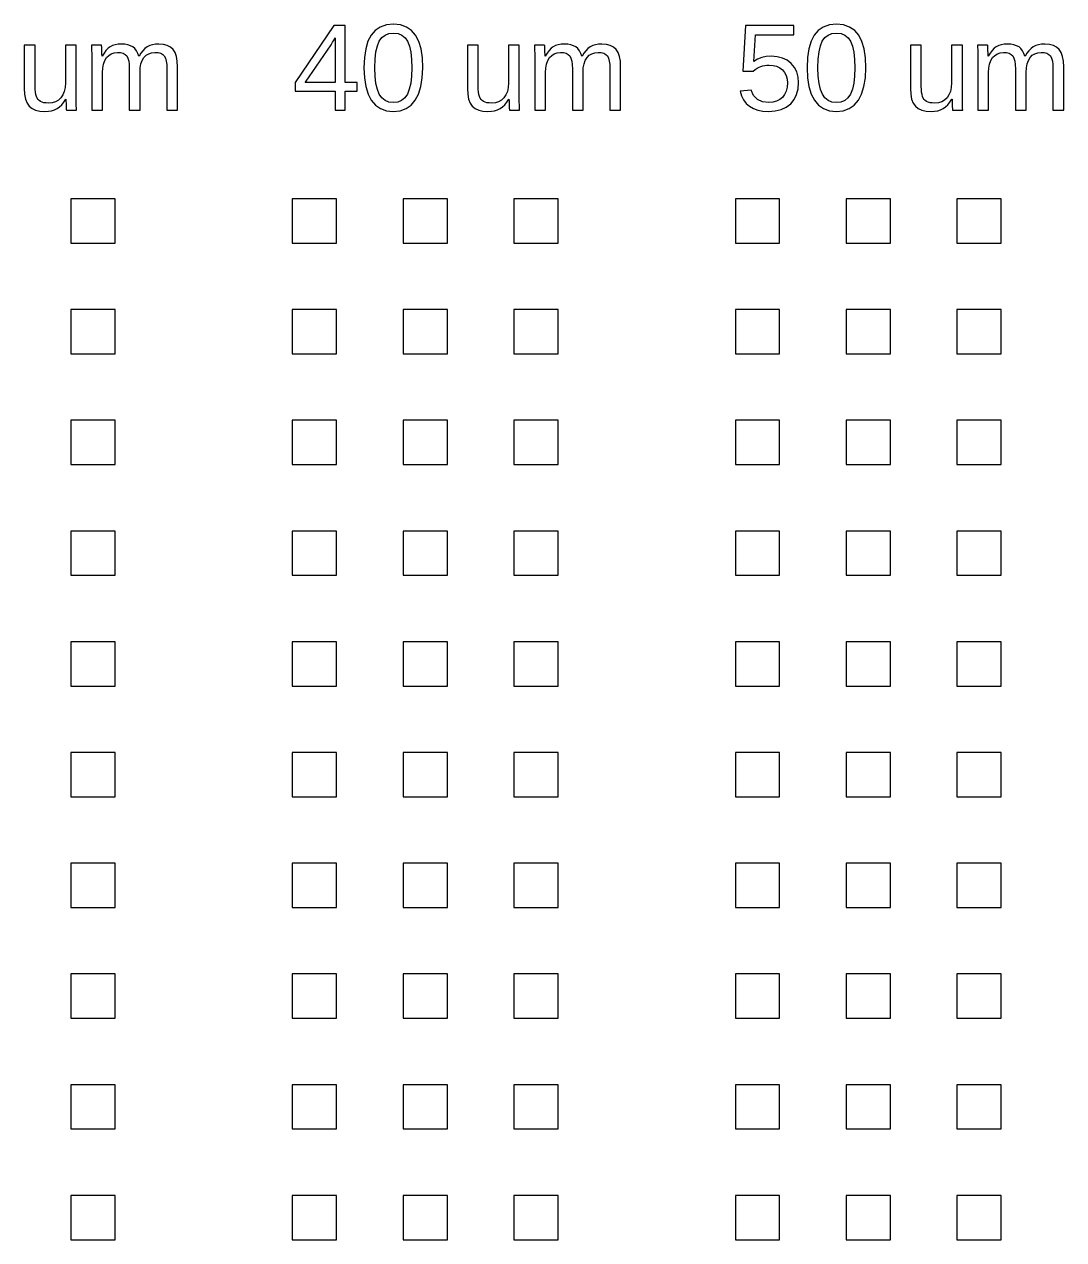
# Model space of a CAD drawing. Header units: metres. Extents: x -21500 to 21500, y -23900 to 23900.
# Drawn here: x -4810 to -118, y -5800 to -312 of the extents above; entities that cross this region are included whole.
import ezdxf

# ---------------------------------------------------------------- set-up
doc = ezdxf.new("R2010")
doc.units = ezdxf.units.M

msp = doc.modelspace()

# ---------------------------------------------------------------- linework, layer by layer
for p, q in [((-3412.27, -317.765), (-3587.25, -575.482)), ((-3361, -317.765), (-3412.27, -317.765)), ((-3361, -574.939), (-3361, -317.765)), ((-3202.95, -324.344), (-3226.01, -339.688)), ((-3175.22, -315.137), (-3202.95, -324.344)), ((-3142.82, -312.068), (-3175.22, -315.137)), ((-3111.26, -315.171), (-3142.82, -312.068)), ((-3084.13, -324.479), (-3111.26, -315.171)), ((-3061.41, -339.993), (-3084.13, -324.479)), ((-1553.88, -317.765), (-1566.63, -523.396)), ((-1336.59, -317.765), (-1553.88, -317.765)), ((-1336.59, -359.271), (-1336.59, -317.765)), ((-1202.95, -324.344), (-1226.01, -339.688)), ((-1175.22, -315.137), (-1202.95, -324.344)), ((-1142.82, -312.068), (-1175.22, -315.137)), ((-1111.26, -315.171), (-1142.82, -312.068)), ((-1084.13, -324.479), (-1111.26, -315.171)), ((-1061.41, -339.993), (-1084.13, -324.479)), ((-3414.72, -387.213), (-3411.6, -381.533)), ((-3411.6, -381.533), (-3409.29, -377.243)), ((-3409.29, -377.243), (-3407.8, -374.344)), ((-3407.8, -374.344), (-3407.12, -372.835)), ((-3407.12, -372.835), (-3407.12, -574.939)), ((-3244.42, -361.17), (-3258.48, -388.807)), ((-3226.01, -339.688), (-3244.42, -361.17)), ((-3207.52, -388.298), (-3196.11, -372.275)), ((-3196.11, -372.275), (-3181.52, -360.831)), ((-3181.52, -360.831), (-3163.75, -353.964)), ((-3163.75, -353.964), (-3142.82, -351.675)), ((-3142.82, -351.675), (-3122.4, -353.998)), ((-3122.4, -353.998), (-3105.08, -360.967)), ((-3105.08, -360.967), (-3090.86, -372.581)), ((-3090.86, -372.581), (-3079.75, -388.841)), ((-3043.13, -361.713), (-3061.41, -339.993)), ((-3029.06, -389.519), (-3043.13, -361.713)), ((-1516.72, -480.533), (-1509.39, -359.271)), ((-1509.39, -359.271), (-1336.59, -359.271)), ((-1244.42, -361.17), (-1258.48, -388.807)), ((-1226.01, -339.688), (-1244.42, -361.17)), ((-1207.52, -388.298), (-1196.11, -372.275)), ((-1196.11, -372.275), (-1181.52, -360.831)), ((-1181.52, -360.831), (-1163.75, -353.964)), ((-1163.75, -353.964), (-1142.82, -351.675)), ((-1142.82, -351.675), (-1122.4, -353.998)), ((-1122.4, -353.998), (-1105.08, -360.967)), ((-1105.08, -360.967), (-1090.86, -372.581)), ((-1090.86, -372.581), (-1079.75, -388.841)), ((-1043.13, -361.713), (-1061.41, -339.993)), ((-1029.06, -389.519), (-1043.13, -361.713)), ((-4760.62, -406.474), (-4809.72, -406.474)), ((-4809.72, -406.474), (-4809.72, -602.067)), ((-4760.62, -592.573), (-4760.62, -406.474)), ((-4575.33, -406.474), (-4624.16, -406.474)), ((-4624.16, -406.474), (-4624.16, -576.567)), ((-4575.33, -637.334), (-4575.33, -406.474)), ((-4461.06, -406.474), (-4507.18, -406.474)), ((-4507.18, -406.474), (-4506.46, -414.663)), ((-4506.46, -414.663), (-4505.95, -427.837)), ((-4505.95, -427.837), (-4505.65, -445.996)), ((-4460.92, -407.44), (-4461.06, -406.474)), ((-4460.79, -408.983), (-4460.92, -407.44)), ((-4460.65, -411.102), (-4460.79, -408.983)), ((-4460.52, -413.798), (-4460.65, -411.102)), ((-4460.37, -416.892), (-4460.52, -413.798)), ((-4460.21, -420.207), (-4460.37, -416.892)), ((-4460.03, -423.742), (-4460.21, -420.207)), ((-4459.84, -427.498), (-4460.03, -423.742)), ((-4459.62, -432.22), (-4459.84, -427.498)), ((-4459.4, -438.654), (-4459.62, -432.22)), ((-4459.15, -446.801), (-4459.4, -438.654)), ((-4441.19, -430.211), (-4449.92, -442.249)), ((-4431.88, -420.546), (-4441.19, -430.211)), ((-4421.99, -413.256), (-4431.88, -420.546)), ((-4411.26, -407.915), (-4421.99, -413.256)), ((-4399.41, -404.1), (-4411.26, -407.915)), ((-4404.22, -440.248), (-4389.44, -438.756)), ((-4386.44, -401.811), (-4399.41, -404.1)), ((-4389.44, -438.756), (-4375.42, -439.773)), ((-4372.35, -401.048), (-4386.44, -401.811)), ((-4356.54, -401.879), (-4372.35, -401.048)), ((-4342.47, -404.371), (-4356.54, -401.879)), ((-4330.16, -408.525), (-4342.47, -404.371)), ((-4319.58, -414.341), (-4330.16, -408.525)), ((-4310.62, -421.971), (-4319.58, -414.341)), ((-4303.14, -431.568), (-4310.62, -421.971)), ((-4297.13, -443.131), (-4303.14, -431.568)), ((-4274.99, -431.228), (-4283.78, -442.91)), ((-4265.4, -421.615), (-4274.99, -431.228)), ((-4255.02, -414.07), (-4265.4, -421.615)), ((-4243.67, -408.373), (-4255.02, -414.07)), ((-4231.18, -404.304), (-4243.67, -408.373)), ((-4235, -440.24), (-4219.89, -438.756)), ((-4217.56, -401.862), (-4231.18, -404.304)), ((-4219.89, -438.756), (-4205.87, -439.773)), ((-4202.8, -401.048), (-4217.56, -401.862)), ((-4182.07, -402.557), (-4202.8, -401.048)), ((-4164.38, -407.084), (-4182.07, -402.557)), ((-4149.72, -414.629), (-4164.38, -407.084)), ((-4138.1, -425.192), (-4149.72, -414.629)), ((-4129.26, -439.197), (-4138.1, -425.192)), ((-3523.23, -549.439), (-3425.3, -405.117)), ((-3425.3, -405.117), (-3423.31, -402.065)), ((-3423.31, -402.065), (-3420.89, -398.064)), ((-3420.89, -398.064), (-3418.02, -393.113)), ((-3418.02, -393.113), (-3414.72, -387.213)), ((-3268.53, -422.615), (-3274.56, -462.595)), ((-3258.48, -388.807), (-3268.53, -422.615)), ((-3225.96, -469.784), (-3222.27, -436.722)), ((-3222.27, -436.722), (-3216.13, -409.56)), ((-3216.13, -409.56), (-3207.52, -388.298)), ((-3079.75, -388.841), (-3071.38, -410.272)), ((-3071.38, -410.272), (-3065.41, -437.4)), ((-3065.41, -437.4), (-3061.82, -470.225)), ((-3019.02, -423.294), (-3029.06, -389.519)), ((-3012.99, -463.036), (-3019.02, -423.294)), ((-2760.62, -406.474), (-2809.72, -406.474)), ((-2809.72, -406.474), (-2809.72, -602.067)), ((-2760.62, -592.573), (-2760.62, -406.474)), ((-2575.33, -406.474), (-2624.16, -406.474)), ((-2624.16, -406.474), (-2624.16, -576.567)), ((-2575.33, -637.334), (-2575.33, -406.474)), ((-2461.06, -406.474), (-2507.18, -406.474)), ((-2507.18, -406.474), (-2506.46, -414.663)), ((-2506.46, -414.663), (-2505.95, -427.837)), ((-2505.95, -427.837), (-2505.65, -445.996)), ((-2460.92, -407.44), (-2461.06, -406.474)), ((-2460.79, -408.983), (-2460.92, -407.44)), ((-2460.65, -411.102), (-2460.79, -408.983)), ((-2460.52, -413.798), (-2460.65, -411.102)), ((-2460.37, -416.892), (-2460.52, -413.798)), ((-2460.21, -420.207), (-2460.37, -416.892)), ((-2460.03, -423.742), (-2460.21, -420.207)), ((-2459.84, -427.498), (-2460.03, -423.742)), ((-2459.62, -432.22), (-2459.84, -427.498)), ((-2459.4, -438.654), (-2459.62, -432.22)), ((-2459.15, -446.801), (-2459.4, -438.654)), ((-2441.19, -430.211), (-2449.92, -442.249)), ((-2431.88, -420.546), (-2441.19, -430.211)), ((-2421.99, -413.256), (-2431.88, -420.546)), ((-2411.26, -407.915), (-2421.99, -413.256)), ((-2399.41, -404.1), (-2411.26, -407.915)), ((-2404.22, -440.248), (-2389.44, -438.756)), ((-2386.44, -401.811), (-2399.41, -404.1)), ((-2389.44, -438.756), (-2375.42, -439.773)), ((-2372.35, -401.048), (-2386.44, -401.811)), ((-2356.54, -401.879), (-2372.35, -401.048)), ((-2342.47, -404.371), (-2356.54, -401.879)), ((-2330.16, -408.525), (-2342.47, -404.371)), ((-2319.58, -414.341), (-2330.16, -408.525)), ((-2310.62, -421.971), (-2319.58, -414.341)), ((-2303.14, -431.568), (-2310.62, -421.971)), ((-2297.13, -443.131), (-2303.14, -431.568)), ((-2274.99, -431.228), (-2283.78, -442.91)), ((-2265.4, -421.615), (-2274.99, -431.228)), ((-2255.02, -414.07), (-2265.4, -421.615)), ((-2243.67, -408.373), (-2255.02, -414.07)), ((-2231.18, -404.304), (-2243.67, -408.373)), ((-2235, -440.24), (-2219.89, -438.756)), ((-2217.56, -401.862), (-2231.18, -404.304)), ((-2219.89, -438.756), (-2205.87, -439.773)), ((-2202.8, -401.048), (-2217.56, -401.862)), ((-2182.07, -402.557), (-2202.8, -401.048)), ((-2164.38, -407.084), (-2182.07, -402.557)), ((-2149.72, -414.629), (-2164.38, -407.084)), ((-2138.1, -425.192), (-2149.72, -414.629)), ((-2129.26, -439.197), (-2138.1, -425.192)), ((-1268.53, -422.615), (-1274.56, -462.595)), ((-1258.48, -388.807), (-1268.53, -422.615)), ((-1225.96, -469.784), (-1222.27, -436.722)), ((-1222.27, -436.722), (-1216.13, -409.56)), ((-1216.13, -409.56), (-1207.52, -388.298)), ((-1079.75, -388.841), (-1071.38, -410.272)), ((-1071.38, -410.272), (-1065.41, -437.4)), ((-1065.41, -437.4), (-1061.82, -470.225)), ((-1019.02, -423.294), (-1029.06, -389.519)), ((-1012.99, -463.036), (-1019.02, -423.294)), ((-760.62, -406.474), (-809.722, -406.474)), ((-809.722, -406.474), (-809.722, -602.067)), ((-760.62, -592.573), (-760.62, -406.474)), ((-575.335, -406.474), (-624.165, -406.474)), ((-624.165, -406.474), (-624.165, -576.567)), ((-575.335, -637.334), (-575.335, -406.474)), ((-461.057, -406.474), (-507.175, -406.474)), ((-507.175, -406.474), (-506.463, -414.663)), ((-506.463, -414.663), (-505.954, -427.837)), ((-505.954, -427.837), (-505.649, -445.996)), ((-460.922, -407.44), (-461.057, -406.474)), ((-460.786, -408.983), (-460.922, -407.44)), ((-460.651, -411.102), (-460.786, -408.983)), ((-460.515, -413.798), (-460.651, -411.102)), ((-460.371, -416.892), (-460.515, -413.798)), ((-460.21, -420.207), (-460.371, -416.892)), ((-460.031, -423.742), (-460.21, -420.207)), ((-459.836, -427.498), (-460.031, -423.742)), ((-459.624, -432.22), (-459.836, -427.498)), ((-459.396, -438.654), (-459.624, -432.22)), ((-459.15, -446.801), (-459.396, -438.654)), ((-441.186, -430.211), (-449.918, -442.249)), ((-431.878, -420.546), (-441.186, -430.211)), ((-421.993, -413.256), (-431.878, -420.546)), ((-411.26, -407.915), (-421.993, -413.256)), ((-399.409, -404.1), (-411.26, -407.915)), ((-404.224, -440.248), (-389.439, -438.756)), ((-386.438, -401.811), (-399.409, -404.1)), ((-389.439, -438.756), (-375.417, -439.773)), ((-372.348, -401.048), (-386.438, -401.811)), ((-356.538, -401.879), (-372.348, -401.048)), ((-342.473, -404.371), (-356.538, -401.879)), ((-330.156, -408.525), (-342.473, -404.371)), ((-319.584, -414.341), (-330.156, -408.525)), ((-310.623, -421.971), (-319.584, -414.341)), ((-303.138, -431.568), (-310.623, -421.971)), ((-297.127, -443.131), (-303.138, -431.568)), ((-274.992, -431.228), (-283.783, -442.91)), ((-265.404, -421.615), (-274.992, -431.228)), ((-255.019, -414.07), (-265.404, -421.615)), ((-243.668, -408.373), (-255.019, -414.07)), ((-231.18, -404.304), (-243.668, -408.373)), ((-235.004, -440.24), (-219.888, -438.756)), ((-217.557, -401.862), (-231.18, -404.304)), ((-219.888, -438.756), (-205.866, -439.773)), ((-202.797, -401.048), (-217.557, -401.862)), ((-182.07, -402.557), (-202.797, -401.048)), ((-164.377, -407.084), (-182.07, -402.557)), ((-149.72, -414.629), (-164.377, -407.084)), ((-138.097, -425.192), (-149.72, -414.629)), ((-129.255, -439.197), (-138.097, -425.192)), ((-4505.65, -445.996), (-4505.55, -469.14)), ((-4505.55, -469.14), (-4505.55, -700)), ((-4458.89, -456.661), (-4459.15, -446.801)), ((-4458.07, -456.661), (-4458.89, -456.661)), ((-4449.92, -442.249), (-4458.07, -456.661)), ((-4455.85, -509.425), (-4452.44, -491.385)), ((-4452.44, -491.385), (-4446.76, -475.786)), ((-4446.76, -475.786), (-4438.81, -462.629)), ((-4438.81, -462.629), (-4428.91, -452.185)), ((-4428.91, -452.185), (-4417.38, -444.724)), ((-4417.38, -444.724), (-4404.22, -440.248)), ((-4375.42, -439.773), (-4363.74, -442.825)), ((-4363.74, -442.825), (-4354.39, -447.912)), ((-4354.39, -447.912), (-4347.39, -455.033)), ((-4347.39, -455.033), (-4342.29, -464.816)), ((-4342.29, -464.816), (-4338.64, -477.889)), ((-4338.64, -477.889), (-4336.45, -494.25)), ((-4292.59, -456.661), (-4297.13, -443.131)), ((-4291.78, -456.661), (-4292.59, -456.661)), ((-4283.78, -442.91), (-4291.78, -456.661)), ((-4286.33, -509.315), (-4283, -491.215)), ((-4283, -491.215), (-4277.44, -475.608)), ((-4277.44, -475.608), (-4269.67, -462.493)), ((-4269.67, -462.493), (-4259.89, -452.108)), ((-4259.89, -452.108), (-4248.34, -444.69)), ((-4248.34, -444.69), (-4235, -440.24)), ((-4205.87, -439.773), (-4194.18, -442.825)), ((-4194.18, -442.825), (-4184.84, -447.912)), ((-4184.84, -447.912), (-4177.84, -455.033)), ((-4177.84, -455.033), (-4172.74, -464.816)), ((-4172.74, -464.816), (-4169.09, -477.889)), ((-4169.09, -477.889), (-4166.9, -494.25)), ((-4122.94, -457.068), (-4129.26, -439.197)), ((-4119.15, -478.804), (-4122.94, -457.068)), ((-4117.89, -504.406), (-4119.15, -478.804)), ((-3274.56, -462.595), (-3276.56, -508.747)), ((-3227.19, -508.747), (-3225.96, -469.784)), ((-3061.82, -470.225), (-3060.63, -508.747)), ((-3010.98, -508.747), (-3012.99, -463.036)), ((-2505.65, -445.996), (-2505.55, -469.14)), ((-2505.55, -469.14), (-2505.55, -700)), ((-2458.89, -456.661), (-2459.15, -446.801)), ((-2458.07, -456.661), (-2458.89, -456.661)), ((-2449.92, -442.249), (-2458.07, -456.661)), ((-2455.85, -509.425), (-2452.44, -491.385)), ((-2452.44, -491.385), (-2446.76, -475.786)), ((-2446.76, -475.786), (-2438.81, -462.629)), ((-2438.81, -462.629), (-2428.91, -452.185)), ((-2428.91, -452.185), (-2417.38, -444.724)), ((-2417.38, -444.724), (-2404.22, -440.248)), ((-2375.42, -439.773), (-2363.74, -442.825)), ((-2363.74, -442.825), (-2354.39, -447.912)), ((-2354.39, -447.912), (-2347.39, -455.033)), ((-2347.39, -455.033), (-2342.29, -464.816)), ((-2342.29, -464.816), (-2338.64, -477.889)), ((-2338.64, -477.889), (-2336.45, -494.25)), ((-2292.59, -456.661), (-2297.13, -443.131)), ((-2291.78, -456.661), (-2292.59, -456.661)), ((-2283.78, -442.91), (-2291.78, -456.661)), ((-2286.33, -509.315), (-2283, -491.215)), ((-2283, -491.215), (-2277.44, -475.608)), ((-2277.44, -475.608), (-2269.67, -462.493)), ((-2269.67, -462.493), (-2259.89, -452.108)), ((-2259.89, -452.108), (-2248.34, -444.69)), ((-2248.34, -444.69), (-2235, -440.24)), ((-2205.87, -439.773), (-2194.18, -442.825)), ((-2194.18, -442.825), (-2184.84, -447.912)), ((-2184.84, -447.912), (-2177.84, -455.033)), ((-2177.84, -455.033), (-2172.74, -464.816)), ((-2172.74, -464.816), (-2169.09, -477.889)), ((-2169.09, -477.889), (-2166.9, -494.25)), ((-2122.94, -457.068), (-2129.26, -439.197)), ((-2119.15, -478.804), (-2122.94, -457.068)), ((-2117.89, -504.406), (-2119.15, -478.804)), ((-1499.88, -469.851), (-1516.72, -480.533)), ((-1481.11, -462.222), (-1499.88, -469.851)), ((-1460.41, -457.644), (-1481.11, -462.222)), ((-1437.77, -456.118), (-1460.41, -457.644)), ((-1410.99, -458.187), (-1437.77, -456.118)), ((-1387.08, -464.392), (-1410.99, -458.187)), ((-1366.03, -474.735), (-1387.08, -464.392)), ((-1347.84, -489.215), (-1366.03, -474.735)), ((-1333.19, -507.018), (-1347.84, -489.215)), ((-1274.56, -462.595), (-1276.56, -508.747)), ((-1227.19, -508.747), (-1225.96, -469.784)), ((-1061.82, -470.225), (-1060.63, -508.747)), ((-1010.98, -508.747), (-1012.99, -463.036)), ((-505.649, -445.996), (-505.547, -469.14)), ((-505.547, -469.14), (-505.547, -700)), ((-458.887, -456.661), (-459.15, -446.801)), ((-458.073, -456.661), (-458.887, -456.661)), ((-449.918, -442.249), (-458.073, -456.661)), ((-455.852, -509.425), (-452.444, -491.385)), ((-452.444, -491.385), (-446.764, -475.786)), ((-446.764, -475.786), (-438.812, -462.629)), ((-438.812, -462.629), (-428.911, -452.185)), ((-428.911, -452.185), (-417.381, -444.724)), ((-417.381, -444.724), (-404.224, -440.248)), ((-375.417, -439.773), (-363.735, -442.825)), ((-363.735, -442.825), (-354.393, -447.912)), ((-354.393, -447.912), (-347.39, -455.033)), ((-347.39, -455.033), (-342.287, -464.816)), ((-342.287, -464.816), (-338.642, -477.889)), ((-338.642, -477.889), (-336.454, -494.25)), ((-292.591, -456.661), (-297.127, -443.131)), ((-291.777, -456.661), (-292.591, -456.661)), ((-283.783, -442.91), (-291.777, -456.661)), ((-286.327, -509.315), (-282.995, -491.215)), ((-282.995, -491.215), (-277.442, -475.608)), ((-277.442, -475.608), (-269.668, -462.493)), ((-269.668, -462.493), (-259.894, -452.108)), ((-259.894, -452.108), (-248.339, -444.69)), ((-248.339, -444.69), (-235.004, -440.24)), ((-205.866, -439.773), (-194.184, -442.825)), ((-194.184, -442.825), (-184.842, -447.912)), ((-184.842, -447.912), (-177.839, -455.033)), ((-177.839, -455.033), (-172.736, -464.816)), ((-172.736, -464.816), (-169.091, -477.889)), ((-169.091, -477.889), (-166.903, -494.25)), ((-122.939, -457.068), (-129.255, -439.197)), ((-119.15, -478.804), (-122.939, -457.068)), ((-117.886, -504.406), (-119.15, -478.804)), ((-4456.99, -529.907), (-4455.85, -509.425)), ((-4456.99, -700), (-4456.99, -529.907)), ((-4336.45, -494.25), (-4335.73, -513.901)), ((-4335.73, -513.901), (-4335.73, -700)), ((-4287.44, -529.907), (-4286.33, -509.315)), ((-4287.44, -700), (-4287.44, -529.907)), ((-4166.9, -494.25), (-4166.17, -513.901)), ((-4166.17, -513.901), (-4166.17, -700)), ((-4117.89, -700), (-4117.89, -504.406)), ((-3276.56, -508.747), (-3274.5, -554.017)), ((-3225.95, -546.709), (-3227.19, -508.747)), ((-3222.21, -579.212), (-3225.95, -546.709)), ((-3061.88, -546.048), (-3065.64, -578.195)), ((-3060.63, -508.747), (-3061.88, -546.048)), ((-3013.09, -553.797), (-3010.98, -508.747)), ((-2456.99, -529.907), (-2455.85, -509.425)), ((-2456.99, -700), (-2456.99, -529.907)), ((-2336.45, -494.25), (-2335.73, -513.901)), ((-2335.73, -513.901), (-2335.73, -700)), ((-2287.44, -529.907), (-2286.33, -509.315)), ((-2287.44, -700), (-2287.44, -529.907)), ((-2166.9, -494.25), (-2166.17, -513.901)), ((-2166.17, -513.901), (-2166.17, -700)), ((-2117.89, -700), (-2117.89, -504.406)), ((-1566.63, -523.396), (-1518.89, -523.396)), ((-1518.89, -523.396), (-1510.34, -516.478)), ((-1510.34, -516.478), (-1501.8, -510.646)), ((-1501.8, -510.646), (-1493.25, -505.898)), ((-1493.25, -505.898), (-1484.71, -502.236)), ((-1484.71, -502.236), (-1475.99, -499.506)), ((-1475.99, -499.506), (-1466.94, -497.556)), ((-1466.94, -497.556), (-1457.54, -496.386)), ((-1457.54, -496.386), (-1447.81, -495.996)), ((-1447.81, -495.996), (-1429.8, -497.386)), ((-1429.8, -497.386), (-1413.73, -501.558)), ((-1413.73, -501.558), (-1399.62, -508.509)), ((-1399.62, -508.509), (-1387.45, -518.242)), ((-1387.45, -518.242), (-1377.66, -530.229)), ((-1377.66, -530.229), (-1370.67, -543.946)), ((-1370.67, -543.946), (-1366.47, -559.392)), ((-1322.72, -527.33), (-1333.19, -507.018)), ((-1316.43, -550.151), (-1322.72, -527.33)), ((-1276.56, -508.747), (-1274.5, -554.017)), ((-1225.95, -546.709), (-1227.19, -508.747)), ((-1222.21, -579.212), (-1225.95, -546.709)), ((-1061.88, -546.048), (-1065.64, -578.195)), ((-1060.63, -508.747), (-1061.88, -546.048)), ((-1013.09, -553.797), (-1010.98, -508.747)), ((-456.988, -529.907), (-455.852, -509.425)), ((-456.988, -700), (-456.988, -529.907)), ((-336.454, -494.25), (-335.725, -513.901)), ((-335.725, -513.901), (-335.725, -700)), ((-287.437, -529.907), (-286.327, -509.315)), ((-287.437, -700), (-287.437, -529.907)), ((-166.903, -494.25), (-166.174, -513.901)), ((-166.174, -513.901), (-166.174, -700)), ((-117.886, -700), (-117.886, -504.406)), ((-4809.72, -602.067), (-4808.32, -627.78)), ((-4760.26, -606.273), (-4760.62, -592.573)), ((-4625.44, -596.828), (-4629.25, -614.75)), ((-4624.16, -576.567), (-4625.44, -596.828)), ((-3587.25, -575.482), (-3587.25, -613.461)), ((-3542.22, -574.939), (-3537.88, -569.514)), ((-3407.12, -574.939), (-3542.22, -574.939)), ((-3537.88, -569.514), (-3523.23, -549.439)), ((-3307.29, -574.939), (-3361, -574.939)), ((-3307.29, -613.461), (-3307.29, -574.939)), ((-3274.5, -554.017), (-3268.29, -593.523)), ((-3268.29, -593.523), (-3257.95, -627.263)), ((-3215.98, -606.255), (-3222.21, -579.212)), ((-3065.64, -578.195), (-3071.92, -605.187)), ((-3029.98, -626.907), (-3019.42, -593.183)), ((-3019.42, -593.183), (-3013.09, -553.797)), ((-2809.72, -602.067), (-2808.32, -627.78)), ((-2760.26, -606.273), (-2760.62, -592.573)), ((-2625.44, -596.828), (-2629.25, -614.75)), ((-2624.16, -576.567), (-2625.44, -596.828)), ((-1366.46, -596.209), (-1370.63, -613.631)), ((-1366.47, -559.392), (-1365.07, -576.567)), ((-1365.07, -576.567), (-1366.46, -596.209)), ((-1316.59, -604.119), (-1314.34, -575.482)), ((-1314.34, -575.482), (-1316.43, -550.151)), ((-1274.5, -554.017), (-1268.29, -593.523)), ((-1268.29, -593.523), (-1257.95, -627.263)), ((-1215.98, -606.255), (-1222.21, -579.212)), ((-1065.64, -578.195), (-1071.92, -605.187)), ((-1029.98, -626.907), (-1019.42, -593.183)), ((-1019.42, -593.183), (-1013.09, -553.797)), ((-809.722, -602.067), (-808.323, -627.78)), ((-760.264, -606.273), (-760.62, -592.573)), ((-625.436, -596.828), (-629.251, -614.75)), ((-624.165, -576.567), (-625.436, -596.828)), ((-4808.32, -627.78), (-4804.13, -649.576)), ((-4804.13, -649.576), (-4797.13, -667.455)), ((-4759.2, -618.345), (-4760.26, -606.273)), ((-4757.42, -628.789), (-4759.2, -618.345)), ((-4754.92, -637.606), (-4757.42, -628.789)), ((-4751.65, -645.049), (-4754.92, -637.606)), ((-4747.53, -651.373), (-4751.65, -645.049)), ((-4742.56, -656.579), (-4747.53, -651.373)), ((-4736.75, -660.665), (-4742.56, -656.579)), ((-4655.62, -654.137), (-4668.59, -661.682)), ((-4644.51, -643.574), (-4655.62, -654.137)), ((-4635.61, -630.332), (-4644.51, -643.574)), ((-4629.25, -614.75), (-4635.61, -630.332)), ((-4631.55, -663.894), (-4622.81, -649.813)), ((-4622.81, -649.813), (-4621.99, -649.813)), ((-4621.99, -649.813), (-4621.73, -659.672)), ((-4575.23, -660.478), (-4575.33, -637.334)), ((-3587.25, -613.461), (-3407.12, -613.461)), ((-3407.12, -613.461), (-3407.12, -700)), ((-3361, -613.461), (-3307.29, -613.461)), ((-3361, -700), (-3361, -613.461)), ((-3257.95, -627.263), (-3243.47, -655.239)), ((-3243.47, -655.239), (-3224.87, -677.196)), ((-3207.25, -627.839), (-3215.98, -606.255)), ((-3195.82, -644.336), (-3207.25, -627.839)), ((-3181.45, -656.12), (-3195.82, -644.336)), ((-3164.14, -663.19), (-3181.45, -656.12)), ((-3106.54, -655.917), (-3123.78, -663.139)), ((-3092.18, -643.878), (-3106.54, -655.917)), ((-3080.7, -627.025), (-3092.18, -643.878)), ((-3071.92, -605.187), (-3080.7, -627.025)), ((-3063.65, -677.043), (-3044.76, -654.968)), ((-3044.76, -654.968), (-3029.98, -626.907)), ((-2808.32, -627.78), (-2804.13, -649.576)), ((-2804.13, -649.576), (-2797.13, -667.455)), ((-2759.2, -618.345), (-2760.26, -606.273)), ((-2757.42, -628.789), (-2759.2, -618.345)), ((-2754.92, -637.606), (-2757.42, -628.789)), ((-2751.65, -645.049), (-2754.92, -637.606)), ((-2747.53, -651.373), (-2751.65, -645.049)), ((-2742.56, -656.579), (-2747.53, -651.373)), ((-2736.75, -660.665), (-2742.56, -656.579)), ((-2655.62, -654.137), (-2668.59, -661.682)), ((-2644.51, -643.574), (-2655.62, -654.137)), ((-2635.61, -630.332), (-2644.51, -643.574)), ((-2629.25, -614.75), (-2635.61, -630.332)), ((-2631.55, -663.894), (-2622.81, -649.813)), ((-2622.81, -649.813), (-2621.99, -649.813)), ((-2621.99, -649.813), (-2621.73, -659.672)), ((-2575.23, -660.478), (-2575.33, -637.334)), ((-1528.38, -608.849), (-1577.76, -614.546)), ((-1577.76, -614.546), (-1571.91, -635.35)), ((-1571.91, -635.35), (-1563.04, -653.543)), ((-1563.04, -653.543), (-1551.15, -669.125)), ((-1517.62, -633.654), (-1528.38, -608.849)), ((-1500.78, -651.373), (-1517.62, -633.654)), ((-1477.87, -662.003), (-1500.78, -651.373)), ((-1399.51, -652.195), (-1413.83, -659.613)), ((-1387.32, -641.81), (-1399.51, -652.195)), ((-1377.58, -628.831), (-1387.32, -641.81)), ((-1370.63, -613.631), (-1377.58, -628.831)), ((-1350.29, -670.702), (-1334.56, -651.729)), ((-1334.56, -651.729), (-1323.33, -629.535)), ((-1323.33, -629.535), (-1316.59, -604.119)), ((-1257.95, -627.263), (-1243.47, -655.239)), ((-1243.47, -655.239), (-1224.87, -677.196)), ((-1207.25, -627.839), (-1215.98, -606.255)), ((-1195.82, -644.336), (-1207.25, -627.839)), ((-1181.45, -656.12), (-1195.82, -644.336)), ((-1164.14, -663.19), (-1181.45, -656.12)), ((-1106.54, -655.917), (-1123.78, -663.139)), ((-1092.18, -643.878), (-1106.54, -655.917)), ((-1080.7, -627.025), (-1092.18, -643.878)), ((-1071.92, -605.187), (-1080.7, -627.025)), ((-1063.65, -677.043), (-1044.76, -654.968)), ((-1044.76, -654.968), (-1029.98, -626.907)), ((-808.323, -627.78), (-804.127, -649.576)), ((-804.127, -649.576), (-797.132, -667.455)), ((-759.196, -618.345), (-760.264, -606.273)), ((-757.415, -628.789), (-759.196, -618.345)), ((-754.923, -637.606), (-757.415, -628.789)), ((-751.65, -645.049), (-754.923, -637.606)), ((-747.53, -651.373), (-751.65, -645.049)), ((-742.562, -656.579), (-747.53, -651.373)), ((-736.747, -660.665), (-742.562, -656.579)), ((-655.616, -654.137), (-668.587, -661.682)), ((-644.511, -643.574), (-655.616, -654.137)), ((-635.609, -630.332), (-644.511, -643.574)), ((-629.251, -614.75), (-635.609, -630.332)), ((-631.549, -663.894), (-622.809, -649.813)), ((-622.809, -649.813), (-621.995, -649.813)), ((-621.995, -649.813), (-621.732, -659.672)), ((-575.233, -660.478), (-575.335, -637.334)), ((-4797.13, -667.455), (-4787.34, -681.418)), ((-4787.34, -681.418), (-4774.53, -691.922)), ((-4774.53, -691.922), (-4758.48, -699.424)), ((-4758.48, -699.424), (-4739.2, -703.925)), ((-4739.2, -703.925), (-4716.67, -705.426)), ((-4729.78, -663.751), (-4736.75, -660.665)), ((-4721.35, -665.955), (-4729.78, -663.751)), ((-4711.47, -667.277), (-4721.35, -665.955)), ((-4716.67, -705.426), (-4700.93, -704.638)), ((-4700.12, -667.718), (-4711.47, -667.277)), ((-4700.93, -704.638), (-4686.53, -702.272)), ((-4683.42, -666.209), (-4700.12, -667.718)), ((-4686.53, -702.272), (-4673.46, -698.33)), ((-4668.59, -661.682), (-4683.42, -666.209)), ((-4673.46, -698.33), (-4661.74, -692.811)), ((-4661.74, -692.811), (-4651.01, -685.393)), ((-4651.01, -685.393), (-4640.95, -675.754)), ((-4640.95, -675.754), (-4631.55, -663.894)), ((-4621.73, -659.672), (-4621.49, -667.819)), ((-4621.49, -667.819), (-4621.26, -674.254)), ((-4621.26, -674.254), (-4621.05, -678.976)), ((-4621.05, -678.976), (-4620.85, -682.731)), ((-4620.85, -682.731), (-4620.67, -686.267)), ((-4620.67, -686.267), (-4620.51, -689.581)), ((-4620.51, -689.581), (-4620.37, -692.676)), ((-4620.37, -692.676), (-4620.23, -695.372)), ((-4620.23, -695.372), (-4620.1, -697.491)), ((-4620.1, -697.491), (-4619.96, -699.034)), ((-4619.96, -699.034), (-4619.82, -700)), ((-4619.82, -700), (-4573.71, -700)), ((-4574.93, -678.637), (-4575.23, -660.478)), ((-4574.42, -691.811), (-4574.93, -678.637)), ((-4573.71, -700), (-4574.42, -691.811)), ((-4505.55, -700), (-4456.99, -700)), ((-4335.73, -700), (-4287.44, -700)), ((-4166.17, -700), (-4117.89, -700)), ((-3407.12, -700), (-3361, -700)), ((-3224.87, -677.196), (-3202.17, -692.879)), ((-3202.17, -692.879), (-3175.36, -702.289)), ((-3175.36, -702.289), (-3144.45, -705.426)), ((-3143.91, -665.547), (-3164.14, -663.19)), ((-3144.45, -705.426), (-3113.5, -702.272)), ((-3123.78, -663.139), (-3143.91, -665.547)), ((-3113.5, -702.272), (-3086.57, -692.812)), ((-3086.57, -692.812), (-3063.65, -677.043)), ((-2797.13, -667.455), (-2787.34, -681.418)), ((-2787.34, -681.418), (-2774.53, -691.922)), ((-2774.53, -691.922), (-2758.48, -699.424)), ((-2758.48, -699.424), (-2739.2, -703.925)), ((-2739.2, -703.925), (-2716.67, -705.426)), ((-2729.78, -663.751), (-2736.75, -660.665)), ((-2721.35, -665.955), (-2729.78, -663.751)), ((-2711.47, -667.277), (-2721.35, -665.955)), ((-2716.67, -705.426), (-2700.93, -704.638)), ((-2700.12, -667.718), (-2711.47, -667.277)), ((-2700.93, -704.638), (-2686.53, -702.272)), ((-2683.42, -666.209), (-2700.12, -667.718)), ((-2686.53, -702.272), (-2673.46, -698.33)), ((-2668.59, -661.682), (-2683.42, -666.209)), ((-2673.46, -698.33), (-2661.74, -692.811)), ((-2661.74, -692.811), (-2651.01, -685.393)), ((-2651.01, -685.393), (-2640.95, -675.754)), ((-2640.95, -675.754), (-2631.55, -663.894)), ((-2621.73, -659.672), (-2621.49, -667.819)), ((-2621.49, -667.819), (-2621.26, -674.254)), ((-2621.26, -674.254), (-2621.05, -678.976)), ((-2621.05, -678.976), (-2620.85, -682.731)), ((-2620.85, -682.731), (-2620.67, -686.267)), ((-2620.67, -686.267), (-2620.51, -689.581)), ((-2620.51, -689.581), (-2620.37, -692.676)), ((-2620.37, -692.676), (-2620.23, -695.372)), ((-2620.23, -695.372), (-2620.1, -697.491)), ((-2620.1, -697.491), (-2619.96, -699.034)), ((-2619.96, -699.034), (-2619.82, -700)), ((-2619.82, -700), (-2573.71, -700)), ((-2574.93, -678.637), (-2575.23, -660.478)), ((-2574.42, -691.811), (-2574.93, -678.637)), ((-2573.71, -700), (-2574.42, -691.811)), ((-2505.55, -700), (-2456.99, -700)), ((-2335.73, -700), (-2287.44, -700)), ((-2166.17, -700), (-2117.89, -700)), ((-1551.15, -669.125), (-1536.25, -682.096)), ((-1536.25, -682.096), (-1518.55, -692.303)), ((-1518.55, -692.303), (-1498.27, -699.594)), ((-1498.27, -699.594), (-1475.41, -703.968)), ((-1448.9, -665.547), (-1477.87, -662.003)), ((-1475.41, -703.968), (-1449.98, -705.426)), ((-1449.98, -705.426), (-1419.84, -703.256)), ((-1430.3, -664.063), (-1448.9, -665.547)), ((-1413.83, -659.613), (-1430.3, -664.063)), ((-1419.84, -703.256), (-1393.18, -696.745)), ((-1393.18, -696.745), (-1370, -685.894)), ((-1370, -685.894), (-1350.29, -670.702)), ((-1224.87, -677.196), (-1202.17, -692.879)), ((-1202.17, -692.879), (-1175.36, -702.289)), ((-1175.36, -702.289), (-1144.45, -705.426)), ((-1143.91, -665.547), (-1164.14, -663.19)), ((-1144.45, -705.426), (-1113.5, -702.272)), ((-1123.78, -663.139), (-1143.91, -665.547)), ((-1113.5, -702.272), (-1086.57, -692.812)), ((-1086.57, -692.812), (-1063.65, -677.043)), ((-797.132, -667.455), (-787.341, -681.418)), ((-787.341, -681.418), (-774.531, -691.922)), ((-774.531, -691.922), (-758.483, -699.424)), ((-758.483, -699.424), (-739.197, -703.925)), ((-739.197, -703.925), (-716.672, -705.426)), ((-729.778, -663.751), (-736.747, -660.665)), ((-721.352, -665.955), (-729.778, -663.751)), ((-711.467, -667.277), (-721.352, -665.955)), ((-716.672, -705.426), (-700.929, -704.638)), ((-700.124, -667.718), (-711.467, -667.277)), ((-700.929, -704.638), (-686.526, -702.272)), ((-683.423, -666.209), (-700.124, -667.718)), ((-686.526, -702.272), (-673.462, -698.33)), ((-668.587, -661.682), (-683.423, -666.209)), ((-673.462, -698.33), (-661.738, -692.811)), ((-661.738, -692.811), (-651.013, -685.393)), ((-651.013, -685.393), (-640.951, -675.754)), ((-640.951, -675.754), (-631.549, -663.894)), ((-621.732, -659.672), (-621.486, -667.819)), ((-621.486, -667.819), (-621.257, -674.254)), ((-621.257, -674.254), (-621.046, -678.976)), ((-621.046, -678.976), (-620.851, -682.731)), ((-620.851, -682.731), (-620.673, -686.267)), ((-620.673, -686.267), (-620.512, -689.581)), ((-620.512, -689.581), (-620.368, -692.676)), ((-620.368, -692.676), (-620.232, -695.372)), ((-620.232, -695.372), (-620.096, -697.491)), ((-620.096, -697.491), (-619.96, -699.034)), ((-619.96, -699.034), (-619.825, -700)), ((-619.825, -700), (-573.707, -700)), ((-574.928, -678.637), (-575.233, -660.478)), ((-574.419, -691.811), (-574.928, -678.637)), ((-573.707, -700), (-574.419, -691.811)), ((-505.547, -700), (-456.988, -700)), ((-335.725, -700), (-287.437, -700)), ((-166.174, -700), (-117.886, -700)), ((-4400, -1100), (-4600, -1100)), ((-4600, -1100), (-4600, -1300)), ((-4400, -1300), (-4400, -1100)), ((-3400, -1100), (-3600, -1100)), ((-3600, -1100), (-3600, -1300)), ((-3400, -1300), (-3400, -1100)), ((-2900, -1100), (-3100, -1100)), ((-3100, -1100), (-3100, -1300)), ((-2900, -1300), (-2900, -1100)), ((-2400, -1100), (-2600, -1100)), ((-2600, -1100), (-2600, -1300)), ((-2400, -1300), (-2400, -1100)), ((-1400, -1100), (-1600, -1100)), ((-1600, -1100), (-1600, -1300)), ((-1400, -1300), (-1400, -1100)), ((-900, -1100), (-1100, -1100)), ((-1100, -1100), (-1100, -1300)), ((-900, -1300), (-900, -1100)), ((-400, -1100), (-600, -1100)), ((-600, -1100), (-600, -1300)), ((-400, -1300), (-400, -1100)), ((-4600, -1300), (-4400, -1300)), ((-3600, -1300), (-3400, -1300)), ((-3100, -1300), (-2900, -1300)), ((-2600, -1300), (-2400, -1300)), ((-1600, -1300), (-1400, -1300)), ((-1100, -1300), (-900, -1300)), ((-600, -1300), (-400, -1300)), ((-4400, -1600), (-4600, -1600)), ((-4600, -1600), (-4600, -1800)), ((-4400, -1800), (-4400, -1600)), ((-3400, -1600), (-3600, -1600)), ((-3600, -1600), (-3600, -1800)), ((-3400, -1800), (-3400, -1600)), ((-2900, -1600), (-3100, -1600)), ((-3100, -1600), (-3100, -1800)), ((-2900, -1800), (-2900, -1600)), ((-2400, -1600), (-2600, -1600)), ((-2600, -1600), (-2600, -1800)), ((-2400, -1800), (-2400, -1600)), ((-1400, -1600), (-1600, -1600)), ((-1600, -1600), (-1600, -1800)), ((-1400, -1800), (-1400, -1600)), ((-900, -1600), (-1100, -1600)), ((-1100, -1600), (-1100, -1800)), ((-900, -1800), (-900, -1600)), ((-400, -1600), (-600, -1600)), ((-600, -1600), (-600, -1800)), ((-400, -1800), (-400, -1600)), ((-4600, -1800), (-4400, -1800)), ((-3600, -1800), (-3400, -1800)), ((-3100, -1800), (-2900, -1800)), ((-2600, -1800), (-2400, -1800)), ((-1600, -1800), (-1400, -1800)), ((-1100, -1800), (-900, -1800)), ((-600, -1800), (-400, -1800)), ((-4400, -2100), (-4600, -2100)), ((-4600, -2100), (-4600, -2300)), ((-4400, -2300), (-4400, -2100)), ((-3400, -2100), (-3600, -2100)), ((-3600, -2100), (-3600, -2300)), ((-3400, -2300), (-3400, -2100)), ((-2900, -2100), (-3100, -2100)), ((-3100, -2100), (-3100, -2300)), ((-2900, -2300), (-2900, -2100)), ((-2400, -2100), (-2600, -2100)), ((-2600, -2100), (-2600, -2300)), ((-2400, -2300), (-2400, -2100)), ((-1400, -2100), (-1600, -2100)), ((-1600, -2100), (-1600, -2300)), ((-1400, -2300), (-1400, -2100)), ((-900, -2100), (-1100, -2100)), ((-1100, -2100), (-1100, -2300)), ((-900, -2300), (-900, -2100)), ((-400, -2100), (-600, -2100)), ((-600, -2100), (-600, -2300)), ((-400, -2300), (-400, -2100)), ((-4600, -2300), (-4400, -2300)), ((-3600, -2300), (-3400, -2300)), ((-3100, -2300), (-2900, -2300)), ((-2600, -2300), (-2400, -2300)), ((-1600, -2300), (-1400, -2300)), ((-1100, -2300), (-900, -2300)), ((-600, -2300), (-400, -2300)), ((-4400, -2600), (-4600, -2600)), ((-4600, -2600), (-4600, -2800)), ((-4400, -2800), (-4400, -2600)), ((-3400, -2600), (-3600, -2600)), ((-3600, -2600), (-3600, -2800)), ((-3400, -2800), (-3400, -2600)), ((-2900, -2600), (-3100, -2600)), ((-3100, -2600), (-3100, -2800)), ((-2900, -2800), (-2900, -2600)), ((-2400, -2600), (-2600, -2600)), ((-2600, -2600), (-2600, -2800)), ((-2400, -2800), (-2400, -2600)), ((-1400, -2600), (-1600, -2600)), ((-1600, -2600), (-1600, -2800)), ((-1400, -2800), (-1400, -2600)), ((-900, -2600), (-1100, -2600)), ((-1100, -2600), (-1100, -2800)), ((-900, -2800), (-900, -2600)), ((-400, -2600), (-600, -2600)), ((-600, -2600), (-600, -2800)), ((-400, -2800), (-400, -2600)), ((-4600, -2800), (-4400, -2800)), ((-3600, -2800), (-3400, -2800)), ((-3100, -2800), (-2900, -2800)), ((-2600, -2800), (-2400, -2800)), ((-1600, -2800), (-1400, -2800)), ((-1100, -2800), (-900, -2800)), ((-600, -2800), (-400, -2800)), ((-4400, -3100), (-4600, -3100)), ((-4600, -3100), (-4600, -3300)), ((-4400, -3300), (-4400, -3100)), ((-3400, -3100), (-3600, -3100)), ((-3600, -3100), (-3600, -3300)), ((-3400, -3300), (-3400, -3100)), ((-2900, -3100), (-3100, -3100)), ((-3100, -3100), (-3100, -3300)), ((-2900, -3300), (-2900, -3100)), ((-2400, -3100), (-2600, -3100)), ((-2600, -3100), (-2600, -3300)), ((-2400, -3300), (-2400, -3100)), ((-1400, -3100), (-1600, -3100)), ((-1600, -3100), (-1600, -3300)), ((-1400, -3300), (-1400, -3100)), ((-900, -3100), (-1100, -3100)), ((-1100, -3100), (-1100, -3300)), ((-900, -3300), (-900, -3100)), ((-400, -3100), (-600, -3100)), ((-600, -3100), (-600, -3300)), ((-400, -3300), (-400, -3100)), ((-4600, -3300), (-4400, -3300)), ((-3600, -3300), (-3400, -3300)), ((-3100, -3300), (-2900, -3300)), ((-2600, -3300), (-2400, -3300)), ((-1600, -3300), (-1400, -3300)), ((-1100, -3300), (-900, -3300)), ((-600, -3300), (-400, -3300)), ((-4400, -3600), (-4600, -3600)), ((-4600, -3600), (-4600, -3800)), ((-4400, -3800), (-4400, -3600)), ((-3400, -3600), (-3600, -3600)), ((-3600, -3600), (-3600, -3800)), ((-3400, -3800), (-3400, -3600)), ((-2900, -3600), (-3100, -3600)), ((-3100, -3600), (-3100, -3800)), ((-2900, -3800), (-2900, -3600)), ((-2400, -3600), (-2600, -3600)), ((-2600, -3600), (-2600, -3800)), ((-2400, -3800), (-2400, -3600)), ((-1400, -3600), (-1600, -3600)), ((-1600, -3600), (-1600, -3800)), ((-1400, -3800), (-1400, -3600)), ((-900, -3600), (-1100, -3600)), ((-1100, -3600), (-1100, -3800)), ((-900, -3800), (-900, -3600)), ((-400, -3600), (-600, -3600)), ((-600, -3600), (-600, -3800)), ((-400, -3800), (-400, -3600)), ((-4600, -3800), (-4400, -3800)), ((-3600, -3800), (-3400, -3800)), ((-3100, -3800), (-2900, -3800)), ((-2600, -3800), (-2400, -3800)), ((-1600, -3800), (-1400, -3800)), ((-1100, -3800), (-900, -3800)), ((-600, -3800), (-400, -3800)), ((-4400, -4100), (-4600, -4100)), ((-4600, -4100), (-4600, -4300)), ((-4400, -4300), (-4400, -4100)), ((-3400, -4100), (-3600, -4100)), ((-3600, -4100), (-3600, -4300)), ((-3400, -4300), (-3400, -4100)), ((-2900, -4100), (-3100, -4100)), ((-3100, -4100), (-3100, -4300)), ((-2900, -4300), (-2900, -4100)), ((-2400, -4100), (-2600, -4100)), ((-2600, -4100), (-2600, -4300)), ((-2400, -4300), (-2400, -4100)), ((-1400, -4100), (-1600, -4100)), ((-1600, -4100), (-1600, -4300)), ((-1400, -4300), (-1400, -4100)), ((-900, -4100), (-1100, -4100)), ((-1100, -4100), (-1100, -4300)), ((-900, -4300), (-900, -4100)), ((-400, -4100), (-600, -4100)), ((-600, -4100), (-600, -4300)), ((-400, -4300), (-400, -4100)), ((-4600, -4300), (-4400, -4300)), ((-3600, -4300), (-3400, -4300)), ((-3100, -4300), (-2900, -4300)), ((-2600, -4300), (-2400, -4300)), ((-1600, -4300), (-1400, -4300)), ((-1100, -4300), (-900, -4300)), ((-600, -4300), (-400, -4300)), ((-4400, -4600), (-4600, -4600)), ((-4600, -4600), (-4600, -4800)), ((-4400, -4800), (-4400, -4600)), ((-3400, -4600), (-3600, -4600)), ((-3600, -4600), (-3600, -4800)), ((-3400, -4800), (-3400, -4600)), ((-2900, -4600), (-3100, -4600)), ((-3100, -4600), (-3100, -4800)), ((-2900, -4800), (-2900, -4600)), ((-2400, -4600), (-2600, -4600)), ((-2600, -4600), (-2600, -4800)), ((-2400, -4800), (-2400, -4600)), ((-1400, -4600), (-1600, -4600)), ((-1600, -4600), (-1600, -4800)), ((-1400, -4800), (-1400, -4600)), ((-900, -4600), (-1100, -4600)), ((-1100, -4600), (-1100, -4800)), ((-900, -4800), (-900, -4600)), ((-400, -4600), (-600, -4600)), ((-600, -4600), (-600, -4800)), ((-400, -4800), (-400, -4600)), ((-4600, -4800), (-4400, -4800)), ((-3600, -4800), (-3400, -4800)), ((-3100, -4800), (-2900, -4800)), ((-2600, -4800), (-2400, -4800)), ((-1600, -4800), (-1400, -4800)), ((-1100, -4800), (-900, -4800)), ((-600, -4800), (-400, -4800)), ((-4400, -5100), (-4600, -5100)), ((-4600, -5100), (-4600, -5300)), ((-4400, -5300), (-4400, -5100)), ((-3400, -5100), (-3600, -5100)), ((-3600, -5100), (-3600, -5300)), ((-3400, -5300), (-3400, -5100)), ((-2900, -5100), (-3100, -5100)), ((-3100, -5100), (-3100, -5300)), ((-2900, -5300), (-2900, -5100)), ((-2400, -5100), (-2600, -5100)), ((-2600, -5100), (-2600, -5300)), ((-2400, -5300), (-2400, -5100)), ((-1400, -5100), (-1600, -5100)), ((-1600, -5100), (-1600, -5300)), ((-1400, -5300), (-1400, -5100)), ((-900, -5100), (-1100, -5100)), ((-1100, -5100), (-1100, -5300)), ((-900, -5300), (-900, -5100)), ((-400, -5100), (-600, -5100)), ((-600, -5100), (-600, -5300)), ((-400, -5300), (-400, -5100)), ((-4600, -5300), (-4400, -5300)), ((-3600, -5300), (-3400, -5300)), ((-3100, -5300), (-2900, -5300)), ((-2600, -5300), (-2400, -5300)), ((-1600, -5300), (-1400, -5300)), ((-1100, -5300), (-900, -5300)), ((-600, -5300), (-400, -5300)), ((-4400, -5600), (-4600, -5600)), ((-4600, -5600), (-4600, -5800)), ((-4400, -5800), (-4400, -5600)), ((-3400, -5600), (-3600, -5600)), ((-3600, -5600), (-3600, -5800)), ((-3400, -5800), (-3400, -5600)), ((-2900, -5600), (-3100, -5600)), ((-3100, -5600), (-3100, -5800)), ((-2900, -5800), (-2900, -5600)), ((-2400, -5600), (-2600, -5600)), ((-2600, -5600), (-2600, -5800)), ((-2400, -5800), (-2400, -5600)), ((-1400, -5600), (-1600, -5600)), ((-1600, -5600), (-1600, -5800)), ((-1400, -5800), (-1400, -5600)), ((-900, -5600), (-1100, -5600)), ((-1100, -5600), (-1100, -5800)), ((-900, -5800), (-900, -5600)), ((-400, -5600), (-600, -5600)), ((-600, -5600), (-600, -5800)), ((-400, -5800), (-400, -5600)), ((-4600, -5800), (-4400, -5800)), ((-3600, -5800), (-3400, -5800)), ((-3100, -5800), (-2900, -5800)), ((-2600, -5800), (-2400, -5800)), ((-1600, -5800), (-1400, -5800)), ((-1100, -5800), (-900, -5800)), ((-600, -5800), (-400, -5800))]:
    msp.add_line(p, q)

doc.saveas('drawing.dxf')
